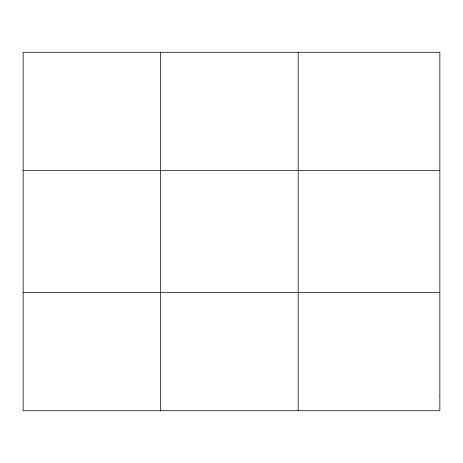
<?xml version="1.0" encoding="UTF-8"?>
<svg xmlns="http://www.w3.org/2000/svg" width="463" height="463" viewBox="0 0 463 463"><rect width="100%" height="100%" fill="white"/><g stroke="black" fill="none" stroke-linecap="round" stroke-linejoin="round"><path stroke-width="0.69" d="M160.661 410.727L160.661 52.273M298.172 410.727L298.172 52.273M23.15 170.563L439.85 170.563M23.15 292.437L439.85 292.437M439.85 395.94L439.85 410.727L23.15 410.727L23.15 52.273L439.85 52.273L439.85 395.94"/></g></svg>
